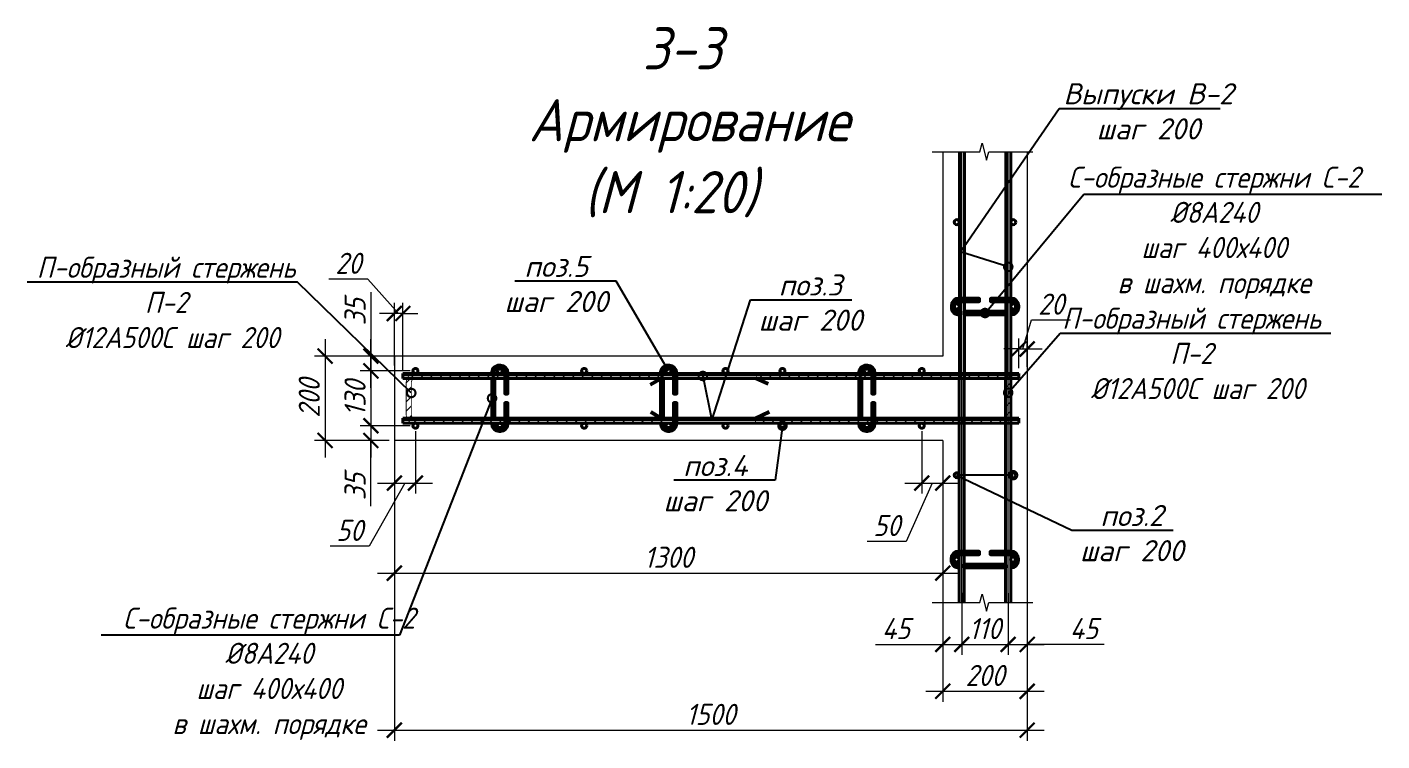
# Model space of a CAD drawing. Header units: millimetres. Extents: x 504091 to 2165846, y 135022 to 442887.
# Drawn here: x 1490231 to 1493443, y 242521 to 244214 of the extents above; entities that cross this region are included whole.
import ezdxf
from ezdxf import colors
from ezdxf.entities.mleader import LeaderData, LeaderLine
from ezdxf.math import Vec2, Vec3

# ---------------------------------------------------------------- set-up
doc = ezdxf.new("R2010")
doc.units = ezdxf.units.MM
doc.layers.get('Defpoints').update_dxf_attribs({"color": 255})
doc.layers.add('!Defpoints', color=255, linetype='Continuous', lineweight=5, plot=False)
doc.layers.add('PDF _Геометрия', color=7, linetype='Continuous')
doc.layers.add('Контур', color=7, linetype='Continuous')
for name, color, linetype, lineweight in [('Аннотация', 7, 'Continuous', 9), ('Арматура 12', 26, 'Continuous', 50), ('КР_Арматура 12', 174, 'Continuous', 40), ('Размер', 7, 'Continuous', 13), ('Размеры КР', 164, 'Continuous', 9)]:
    doc.layers.add(name, color=color, linetype=linetype, lineweight=lineweight)
doc.styles.add('GOST 2.304_new', font='isocpeur.ttf', dxfattribs={"width": 0.9, "oblique": 15})
doc.dimstyles.new('SPDS 1_20', dxfattribs={"dimscale": 20, "dimtxt": 2.5, "dimasz": 1.77, "dimexe": 1.25, "dimexo": 0.625, "dimtad": 1, "dimdec": 0, "dimrnd": 0.001, "dimtxsty": 'GOST 2.304_new', "dimblk": 'ARCHTICK', "dimcen": 2.5, "dimdle": 2, "dimclrt": 256, "dimadec": 0, "dimazin": 2, "dimtfac": 0.75, "dimtdec": 0, "dimtmove": 1, "dimatfit": 3, "dimfxl": 0, "dimtolj": 1, "dimlwd": 9, "dimlwe": 9, "dimarcsym": 0})

# ---------------------------------------------------------------- blocks, each defined once
blk = doc.blocks.new('_DotSmall')
at = {"color": 0, "linetype": 'ByBlock', "lineweight": 35, "const_width": 0.5}
blk.add_lwpolyline([(-0.0625, 0, 1), (0.0625, 0, 1)], format="xyb", close=True, dxfattribs=at)
blk = doc.blocks.new('_ArchTick')
at = {"color": 0, "linetype": 'ByBlock', "const_width": 0.15}
blk.add_lwpolyline([(-0.5, -0.5), (0.5, 0.5)], dxfattribs=at)
blk = doc.blocks.new('*D3997')
at = {"layer": 'Defpoints', "color": 0, "lineweight": 20, "transparency": 16777216}
for p in [(1491046.2, 243433.6), (1491151.9, 243433.6), (1491151.9, 243398.6)]:
    blk.add_point(p, dxfattribs=at)
at = {"layer": 'Контур', "color": 0, "lineweight": 9, "transparency": 16777216}
for p, q in [((1491046.2, 243585.1), (1491046.2, 243433.6)), ((1491046.2, 243358.6), (1491046.2, 243473.6)), ((1491139.4, 243433.6), (1491021.2, 243433.6)), ((1491139.4, 243398.6), (1491021.2, 243398.6))]:
    blk.add_line(p, q, dxfattribs=at)
at = {"layer": 'Контур', "color": 0, "lineweight": 9, "transparency": 16777216, "xscale": 35.4, "yscale": 35.4, "zscale": 35.4}
for p, rotation in [((1491046.2, 243433.6), 90), ((1491046.2, 243398.6), 270)]:
    blk.add_blockref('_ArchTick', p, dxfattribs=dict(at, rotation=rotation))
at = {"layer": 'Контур', "lineweight": 20, "transparency": 16777216, "insert": (1491008.7, 243538.9), "char_height": 50, "attachment_point": 5, "rotation": 90, "style": 'GOST 2.304_new'}
blk.add_mtext('\\A1;35', dxfattribs=at)
blk = doc.blocks.new('*D3998')
at = {"layer": 'Defpoints', "color": 0, "lineweight": 20, "transparency": 16777216}
for p in [(1491151.9, 243268.6), (1491101.9, 243233.6), (1491151.9, 243132.6)]:
    blk.add_point(p, dxfattribs=at)
at = {"layer": 'Контур', "color": 0, "lineweight": 9, "transparency": 16777216}
for p, q in [((1491151.9, 243256.1), (1491151.9, 243107.6)), ((1491101.9, 243221.1), (1491101.9, 243107.6)), ((1491126.9, 243132.6), (1491042.1, 242983)), ((1491061.9, 243132.6), (1491191.9, 243132.6)), ((1491042.1, 242983), (1490949.7, 242983))]:
    blk.add_line(p, q, dxfattribs=at)
at = {"layer": 'Контур', "color": 0, "lineweight": 9, "transparency": 16777216, "xscale": 35.4, "yscale": 35.4, "zscale": 35.4, "rotation": 180}
blk.add_blockref('_ArchTick', (1491101.9, 243132.6), dxfattribs=at)
at = {"layer": 'Контур', "color": 0, "lineweight": 9, "transparency": 16777216, "xscale": 35.4, "yscale": 35.4, "zscale": 35.4}
blk.add_blockref('_ArchTick', (1491151.9, 243132.6), dxfattribs=at)
at = {"layer": 'Контур', "lineweight": 20, "transparency": 16777216, "insert": (1490995.9, 243020.5), "char_height": 50, "attachment_point": 5, "style": 'GOST 2.304_new'}
blk.add_mtext('\\A1;50', dxfattribs=at)
blk = doc.blocks.new('*D3999')
at = {"layer": 'Defpoints', "color": 0, "lineweight": 20, "transparency": 16777216}
for p in [(1491151.9, 243398.6), (1491046.2, 243268.6), (1491151.9, 243268.6)]:
    blk.add_point(p, dxfattribs=at)
at = {"layer": 'Контур', "color": 0, "lineweight": 9, "transparency": 16777216}
for p, q in [((1491046.2, 243438.6), (1491046.2, 243228.6)), ((1491139.4, 243398.6), (1491021.2, 243398.6)), ((1491139.4, 243268.6), (1491021.2, 243268.6))]:
    blk.add_line(p, q, dxfattribs=at)
at = {"layer": 'Контур', "color": 0, "lineweight": 9, "transparency": 16777216, "xscale": 35.4, "yscale": 35.4, "zscale": 35.4}
for p, rotation in [((1491046.2, 243398.6), 90), ((1491046.2, 243268.6), 270)]:
    blk.add_blockref('_ArchTick', p, dxfattribs=dict(at, rotation=rotation))
at = {"layer": 'Контур', "lineweight": 20, "transparency": 16777216, "insert": (1491008.7, 243333.6), "char_height": 50, "attachment_point": 5, "rotation": 90, "style": 'GOST 2.304_new'}
blk.add_mtext('\\A1;130', dxfattribs=at)
blk = doc.blocks.new('*D4000')
at = {"layer": 'Defpoints', "color": 0, "lineweight": 20, "transparency": 16777216}
for p in [(1491151.9, 243268.6), (1491046.2, 243233.6), (1491101.9, 243233.6)]:
    blk.add_point(p, dxfattribs=at)
at = {"layer": 'Контур', "color": 0, "lineweight": 9, "transparency": 16777216}
for p, q in [((1491046.2, 243308.6), (1491046.2, 243193.6)), ((1491139.4, 243268.6), (1491021.2, 243268.6)), ((1491089.4, 243233.6), (1491021.2, 243233.6)), ((1491046.2, 243078), (1491046.2, 243233.6))]:
    blk.add_line(p, q, dxfattribs=at)
at = {"layer": 'Контур', "color": 0, "lineweight": 9, "transparency": 16777216, "xscale": 35.4, "yscale": 35.4, "zscale": 35.4}
for p, rotation in [((1491046.2, 243268.6), 90), ((1491046.2, 243233.6), 270)]:
    blk.add_blockref('_ArchTick', p, dxfattribs=dict(at, rotation=rotation))
at = {"layer": 'Контур', "lineweight": 20, "transparency": 16777216, "insert": (1491008.7, 243124.2), "char_height": 50, "attachment_point": 5, "rotation": 90, "style": 'GOST 2.304_new'}
blk.add_mtext('\\A1;35', dxfattribs=at)
blk = doc.blocks.new('*D4001')
at = {"layer": 'Defpoints', "color": 0, "lineweight": 20, "transparency": 16777216}
for p in [(1491090.6, 243433.6), (1490937.7, 243233.6), (1491089.4, 243233.6)]:
    blk.add_point(p, dxfattribs=at)
at = {"layer": 'Контур', "color": 0, "lineweight": 9, "transparency": 16777216}
for p, q in [((1490937.7, 243473.6), (1490937.7, 243193.6)), ((1491078.1, 243433.6), (1490912.7, 243433.6)), ((1491076.9, 243233.6), (1490912.7, 243233.6))]:
    blk.add_line(p, q, dxfattribs=at)
at = {"layer": 'Контур', "color": 0, "lineweight": 9, "transparency": 16777216, "xscale": 35.4, "yscale": 35.4, "zscale": 35.4}
for p, rotation in [((1490937.7, 243433.6), 90), ((1490937.7, 243233.6), 270)]:
    blk.add_blockref('_ArchTick', p, dxfattribs=dict(at, rotation=rotation))
at = {"layer": 'Контур', "lineweight": 20, "transparency": 16777216, "insert": (1490900.2, 243333.6), "char_height": 50, "attachment_point": 5, "rotation": 90, "style": 'GOST 2.304_new'}
blk.add_mtext('\\A1;200', dxfattribs=at)
blk = doc.blocks.new('*D4002')
at = {"layer": 'Defpoints', "color": 0, "lineweight": 20, "transparency": 16777216}
for p in [(1492601.9, 243450.7), (1492601.9, 243395.8), (1492581.9, 243392.6)]:
    blk.add_point(p, dxfattribs=at)
at = {"layer": 'Контур', "color": 0, "lineweight": 9, "transparency": 16777216}
for p, q in [((1492591.9, 243450.7), (1492612.5, 243519.5)), ((1492612.5, 243519.5), (1492704.9, 243519.5)), ((1492581.9, 243405.1), (1492581.9, 243475.7)), ((1492601.9, 243408.3), (1492601.9, 243475.7)), ((1492581.9, 243450.7), (1492546.5, 243450.7)), ((1492581.9, 243450.7), (1492601.9, 243450.7)), ((1492581.9, 243450.7), (1492601.9, 243450.7)), ((1492601.9, 243450.7), (1492637.3, 243450.7))]:
    blk.add_line(p, q, dxfattribs=at)
at = {"layer": 'Контур', "color": 0, "lineweight": 9, "transparency": 16777216, "xscale": 35.4, "yscale": 35.4, "zscale": 35.4}
blk.add_blockref('_ArchTick', (1492581.9, 243450.7), dxfattribs=at)
at = {"layer": 'Контур', "color": 0, "lineweight": 9, "transparency": 16777216, "xscale": 35.4, "yscale": 35.4, "zscale": 35.4, "rotation": 180}
blk.add_blockref('_ArchTick', (1492601.9, 243450.7), dxfattribs=at)
at = {"layer": 'Контур', "lineweight": 20, "transparency": 16777216, "insert": (1492658.7, 243557), "char_height": 50, "attachment_point": 5, "style": 'GOST 2.304_new'}
blk.add_mtext('\\A1;20', dxfattribs=at)
blk = doc.blocks.new('*D4003')
at = {"layer": 'Defpoints', "color": 0, "lineweight": 20, "transparency": 16777216}
for p in [(1491101.9, 243534.8), (1491101.9, 243398.6), (1491121.9, 243386.6)]:
    blk.add_point(p, dxfattribs=at)
at = {"layer": 'Контур', "color": 0, "lineweight": 9, "transparency": 16777216}
for p, q in [((1491038.9, 243616.3), (1490946.5, 243616.3)), ((1491111.9, 243534.8), (1491038.9, 243616.3)), ((1491101.9, 243411.1), (1491101.9, 243559.8)), ((1491121.9, 243399.1), (1491121.9, 243559.8)), ((1491101.9, 243534.8), (1491066.5, 243534.8)), ((1491121.9, 243534.8), (1491101.9, 243534.8)), ((1491121.9, 243534.8), (1491101.9, 243534.8)), ((1491121.9, 243534.8), (1491157.3, 243534.8))]:
    blk.add_line(p, q, dxfattribs=at)
at = {"layer": 'Контур', "color": 0, "lineweight": 9, "transparency": 16777216, "xscale": 35.4, "yscale": 35.4, "zscale": 35.4}
blk.add_blockref('_ArchTick', (1491101.9, 243534.8), dxfattribs=at)
at = {"layer": 'Контур', "color": 0, "lineweight": 9, "transparency": 16777216, "xscale": 35.4, "yscale": 35.4, "zscale": 35.4, "rotation": 180}
blk.add_blockref('_ArchTick', (1491121.9, 243534.8), dxfattribs=at)
at = {"layer": 'Контур', "lineweight": 20, "transparency": 16777216, "insert": (1490992.7, 243653.8), "char_height": 50, "attachment_point": 5, "style": 'GOST 2.304_new'}
blk.add_mtext('\\A1;20', dxfattribs=at)
blk = doc.blocks.new('*D4004')
at = {"layer": 'Defpoints', "color": 0, "lineweight": 20, "transparency": 16777216}
for p in [(1492351.9, 243268.6), (1492401.9, 243233.6), (1492401.9, 243132.6)]:
    blk.add_point(p, dxfattribs=at)
at = {"layer": 'Контур', "color": 0, "lineweight": 9, "transparency": 16777216}
for p, q in [((1492351.9, 243256.1), (1492351.9, 243107.6)), ((1492401.9, 243221.1), (1492401.9, 243107.6)), ((1492311.9, 243132.6), (1492441.9, 243132.6)), ((1492376.9, 243132.6), (1492315.2, 242994.4)), ((1492315.2, 242994.4), (1492222.8, 242994.4))]:
    blk.add_line(p, q, dxfattribs=at)
at = {"layer": 'Контур', "color": 0, "lineweight": 9, "transparency": 16777216, "xscale": 35.4, "yscale": 35.4, "zscale": 35.4, "rotation": 180}
blk.add_blockref('_ArchTick', (1492351.9, 243132.6), dxfattribs=at)
at = {"layer": 'Контур', "color": 0, "lineweight": 9, "transparency": 16777216, "xscale": 35.4, "yscale": 35.4, "zscale": 35.4}
blk.add_blockref('_ArchTick', (1492401.9, 243132.6), dxfattribs=at)
at = {"layer": 'Контур', "lineweight": 20, "transparency": 16777216, "insert": (1492269, 243031.9), "char_height": 50, "attachment_point": 5, "style": 'GOST 2.304_new'}
blk.add_mtext('\\A1;50', dxfattribs=at)
blk = doc.blocks.new('*D4005')
at = {"layer": 'Defpoints', "color": 0, "lineweight": 20, "transparency": 16777216}
for p in [(1492401.9, 242897.3), (1492446.8, 242884.6), (1492446.8, 242750)]:
    blk.add_point(p, dxfattribs=at)
at = {"layer": 'Контур', "color": 0, "lineweight": 9, "transparency": 16777216}
for p, q in [((1492401.9, 242884.8), (1492401.9, 242725)), ((1492446.8, 242872.1), (1492446.8, 242725)), ((1492242.4, 242750), (1492401.9, 242750)), ((1492361.9, 242750), (1492486.8, 242750))]:
    blk.add_line(p, q, dxfattribs=at)
at = {"layer": 'Контур', "color": 0, "lineweight": 9, "transparency": 16777216, "xscale": 35.4, "yscale": 35.4, "zscale": 35.4, "rotation": 180}
blk.add_blockref('_ArchTick', (1492401.9, 242750), dxfattribs=at)
at = {"layer": 'Контур', "color": 0, "lineweight": 9, "transparency": 16777216, "xscale": 35.4, "yscale": 35.4, "zscale": 35.4}
blk.add_blockref('_ArchTick', (1492446.8, 242750), dxfattribs=at)
at = {"layer": 'Контур', "lineweight": 20, "transparency": 16777216, "insert": (1492290.8, 242787.5), "char_height": 50, "attachment_point": 5, "style": 'GOST 2.304_new'}
blk.add_mtext('\\A1;45', dxfattribs=at)
blk = doc.blocks.new('*D4006')
at = {"layer": 'Defpoints', "color": 0, "lineweight": 20, "transparency": 16777216}
for p in [(1492446.8, 242884.6), (1492556.8, 242884), (1492556.8, 242750)]:
    blk.add_point(p, dxfattribs=at)
at = {"layer": 'Контур', "color": 0, "lineweight": 9, "transparency": 16777216}
for p, q in [((1492446.8, 242872.1), (1492446.8, 242725)), ((1492556.8, 242871.5), (1492556.8, 242725)), ((1492406.8, 242750), (1492596.8, 242750))]:
    blk.add_line(p, q, dxfattribs=at)
at = {"layer": 'Контур', "color": 0, "lineweight": 9, "transparency": 16777216, "xscale": 35.4, "yscale": 35.4, "zscale": 35.4, "rotation": 180}
blk.add_blockref('_ArchTick', (1492446.8, 242750), dxfattribs=at)
at = {"layer": 'Контур', "color": 0, "lineweight": 9, "transparency": 16777216, "xscale": 35.4, "yscale": 35.4, "zscale": 35.4}
blk.add_blockref('_ArchTick', (1492556.8, 242750), dxfattribs=at)
at = {"layer": 'Контур', "lineweight": 20, "transparency": 16777216, "insert": (1492501.8, 242787.5), "char_height": 50, "attachment_point": 5, "style": 'GOST 2.304_new'}
blk.add_mtext('\\A1;110', dxfattribs=at)
blk = doc.blocks.new('*D4007')
at = {"layer": 'Defpoints', "color": 0, "lineweight": 20, "transparency": 16777216}
for p in [(1492556.8, 242884), (1492601.9, 242884), (1492601.9, 242750)]:
    blk.add_point(p, dxfattribs=at)
at = {"layer": 'Контур', "color": 0, "lineweight": 9, "transparency": 16777216}
for p, q in [((1492556.8, 242871.5), (1492556.8, 242725)), ((1492601.9, 242871.5), (1492601.9, 242725)), ((1492516.8, 242750), (1492641.9, 242750)), ((1492784.7, 242750), (1492601.9, 242750))]:
    blk.add_line(p, q, dxfattribs=at)
at = {"layer": 'Контур', "color": 0, "lineweight": 9, "transparency": 16777216, "xscale": 35.4, "yscale": 35.4, "zscale": 35.4, "rotation": 180}
blk.add_blockref('_ArchTick', (1492556.8, 242750), dxfattribs=at)
at = {"layer": 'Контур', "color": 0, "lineweight": 9, "transparency": 16777216, "xscale": 35.4, "yscale": 35.4, "zscale": 35.4}
blk.add_blockref('_ArchTick', (1492601.9, 242750), dxfattribs=at)
at = {"layer": 'Контур', "lineweight": 20, "transparency": 16777216, "insert": (1492736.2, 242787.5), "char_height": 50, "attachment_point": 5, "style": 'GOST 2.304_new'}
blk.add_mtext('\\A1;45', dxfattribs=at)
blk = doc.blocks.new('*D4008')
at = {"layer": 'Defpoints', "color": 0, "lineweight": 20, "transparency": 16777216}
for p in [(1492401.9, 242804.9), (1492601.9, 242798.3), (1492601.9, 242638.9)]:
    blk.add_point(p, dxfattribs=at)
at = {"layer": 'Контур', "color": 0, "lineweight": 9, "transparency": 16777216}
for p, q in [((1492401.9, 242792.4), (1492401.9, 242613.9)), ((1492601.9, 242785.8), (1492601.9, 242613.9)), ((1492361.9, 242638.9), (1492641.9, 242638.9))]:
    blk.add_line(p, q, dxfattribs=at)
at = {"layer": 'Контур', "color": 0, "lineweight": 9, "transparency": 16777216, "xscale": 35.4, "yscale": 35.4, "zscale": 35.4, "rotation": 180}
blk.add_blockref('_ArchTick', (1492401.9, 242638.9), dxfattribs=at)
at = {"layer": 'Контур', "color": 0, "lineweight": 9, "transparency": 16777216, "xscale": 35.4, "yscale": 35.4, "zscale": 35.4}
blk.add_blockref('_ArchTick', (1492601.9, 242638.9), dxfattribs=at)
at = {"layer": 'Контур', "lineweight": 20, "transparency": 16777216, "insert": (1492501.9, 242676.4), "char_height": 50, "attachment_point": 5, "style": 'GOST 2.304_new'}
blk.add_mtext('\\A1;200', dxfattribs=at)
blk = doc.blocks.new('*D4009')
at = {"layer": 'Defpoints', "color": 0, "lineweight": 20, "transparency": 16777216}
for p in [(1491101.9, 243333.6), (1492401.9, 243041.3), (1492401.9, 242919.1)]:
    blk.add_point(p, dxfattribs=at)
at = {"layer": 'Контур', "color": 0, "lineweight": 9, "transparency": 16777216}
for p, q in [((1491101.9, 243321.1), (1491101.9, 242894.1)), ((1492401.9, 243028.8), (1492401.9, 242894.1)), ((1491061.9, 242919.1), (1492441.9, 242919.1))]:
    blk.add_line(p, q, dxfattribs=at)
at = {"layer": 'Контур', "color": 0, "lineweight": 9, "transparency": 16777216, "xscale": 35.4, "yscale": 35.4, "zscale": 35.4, "rotation": 180}
blk.add_blockref('_ArchTick', (1491101.9, 242919.1), dxfattribs=at)
at = {"layer": 'Контур', "color": 0, "lineweight": 9, "transparency": 16777216, "xscale": 35.4, "yscale": 35.4, "zscale": 35.4}
blk.add_blockref('_ArchTick', (1492401.9, 242919.1), dxfattribs=at)
at = {"layer": 'Контур', "lineweight": 20, "transparency": 16777216, "insert": (1491751.9, 242956.6), "char_height": 50, "attachment_point": 5, "style": 'GOST 2.304_new'}
blk.add_mtext('\\A1;1300', dxfattribs=at)
blk = doc.blocks.new('*D4754')
at = {"layer": 'Defpoints', "color": 0, "lineweight": 20, "transparency": 16777216}
for p in [(1491101.9, 243044.4), (1492601.9, 242929.4), (1492601.9, 242546.7)]:
    blk.add_point(p, dxfattribs=at)
at = {"layer": 'Размеры КР', "color": 0, "lineweight": 9, "transparency": 16777216}
for p, q in [((1491101.9, 243031.9), (1491101.9, 242521.7)), ((1492601.9, 242916.9), (1492601.9, 242521.7)), ((1491061.9, 242546.7), (1492641.9, 242546.7))]:
    blk.add_line(p, q, dxfattribs=at)
at = {"layer": 'Размеры КР', "color": 0, "lineweight": 9, "transparency": 16777216, "xscale": 35.4, "yscale": 35.4, "zscale": 35.4, "rotation": 180}
blk.add_blockref('_ArchTick', (1491101.9, 242546.7), dxfattribs=at)
at = {"layer": 'Размеры КР', "color": 0, "lineweight": 9, "transparency": 16777216, "xscale": 35.4, "yscale": 35.4, "zscale": 35.4}
blk.add_blockref('_ArchTick', (1492601.9, 242546.7), dxfattribs=at)
at = {"layer": 'Размеры КР', "lineweight": 20, "transparency": 16777216, "insert": (1491851.9, 242584.2), "char_height": 50, "attachment_point": 5, "style": 'GOST 2.304_new'}
blk.add_mtext('\\A1;1500', dxfattribs=at)

msp = doc.modelspace()

# ---------------------------------------------------------------- hatches: boundary and pattern name
at = {"layer": 'Размер', "lineweight": 13, "transparency": 33554687}
h = msp.add_hatch(dxfattribs=at)
h.set_pattern_fill('ANSI31', color=256, scale=5)
h.set_pattern_definition([(45, (329337.215, 13121.998), (-11.22532015, 11.22532015), [])])
edge = h.paths.add_edge_path()
edge.add_line((1491736.0836, 243393.0779), (1491151.8815, 243392.9509))
edge.add_arc((1491151.8815, 243371.0509), 21.9, 90, 180)
edge.add_line((1491129.9815, 243371.0509), (1491129.9815, 243295.2557))
edge.add_arc((1491151.8815, 243295.2557), 21.9, 180, 270)
edge.add_line((1491151.8815, 243273.3557), (1491736.0836, 243273.3557))
edge.add_line((1491736.0836, 243273.3557), (1491736.0836, 243285.3557))
edge.add_line((1491736.0836, 243285.3557), (1491151.8815, 243285.3557))
edge.add_arc((1491151.8815, 243295.2557), 9.9, 180, 270, ccw=False)
edge.add_line((1491141.9815, 243295.2557), (1491141.9815, 243371.0509))
edge.add_arc((1491151.8815, 243371.0509), 9.9, 90, 180, ccw=False)
edge.add_line((1491151.8815, 243380.9509), (1491736.0836, 243381.0779))
edge.add_line((1491736.0836, 243381.0779), (1491736.0836, 243393.0779))
h = msp.add_hatch(dxfattribs=at)
h.set_pattern_fill('ANSI31', color=256, scale=5)
h.set_pattern_definition([(45, (329557.719, 13122.285), (-11.22532015, 11.22532015), [])])
edge = h.paths.add_edge_path()
edge.add_line((1491958.1297, 243393.3648), (1492542.3318, 243393.2378))
edge.add_arc((1492542.3318, 243371.3378), 21.9, 360, 450, ccw=False)
edge.add_line((1492564.2318, 243371.3378), (1492564.2318, 243295.5426))
edge.add_arc((1492542.3318, 243295.5426), 21.9, 270, 360, ccw=False)
edge.add_line((1492542.3318, 243273.6426), (1491958.1297, 243273.6426))
edge.add_line((1491958.1297, 243273.6426), (1491958.1297, 243285.6426))
edge.add_line((1491958.1297, 243285.6426), (1492542.3318, 243285.6426))
edge.add_arc((1492542.3318, 243295.5426), 9.9, 270, 360)
edge.add_line((1492552.2318, 243295.5426), (1492552.2318, 243371.3378))
edge.add_arc((1492542.3318, 243371.3378), 9.9, 360, 450)
edge.add_line((1492542.3318, 243381.2378), (1491958.1297, 243381.3648))
edge.add_line((1491958.1297, 243381.3648), (1491958.1297, 243393.3648))

# ---------------------------------------------------------------- linework, layer by layer
at = {"layer": '!Defpoints', "lineweight": 15, "ltscale": 100}
for p, q in [((1492556.8191, 242849.0531), (1492557.1312, 243918.305)), ((1492581.8546, 243386.6426), (1491121.8546, 243386.6426)), ((1492581.8546, 243280.6426), (1491121.8546, 243280.6426))]:
    msp.add_line(p, q, dxfattribs=at)
msp.add_lwpolyline([(1492446.8156, 242849.0531), (1492447.1296, 243918.305)], dxfattribs=at)
at = {"layer": 'PDF _Геометрия', "lineweight": 9}
for points in [[(1492376.9549, 243918.305), (1492489.7264, 243918.305), (1492495.0161, 243938.4062), (1492505.8073, 243898.4153), (1492511.0971, 243918.305), (1492615.1621, 243918.305)], [(1492376.9549, 242849.0531), (1492489.7264, 242849.0531), (1492495.0161, 242869.1543), (1492505.8073, 242829.1635), (1492511.0971, 242849.0531), (1492615.1621, 242849.0531)]]:
    msp.add_lwpolyline(points, dxfattribs=at)
at = {"layer": 'Арматура 12', "lineweight": 53, "ltscale": 20}
for p, q in [((1491736.0836, 243381.3557), (1491708.5912, 243365.2804)), ((1491958.1297, 243381.6426), (1491987.8905, 243368.0396)), ((1491736.0836, 243285.3557), (1491710.0955, 243301.1434)), ((1491958.1297, 243285.6426), (1491991.2362, 243301.6934))]:
    msp.add_line(p, q, dxfattribs=at)
for points in [[(1492441.0254, 243538.9963, -0.460305877), (1492429.0254, 243549.3906), (1492429.0254, 243553.2359, -0.414213562), (1492439.5254, 243563.7359), (1492488.441, 243563.7359), (1492488.441, 243569.7359), (1492439.5254, 243569.7359, 0.414213562), (1492423.0254, 243553.2359), (1492423.0254, 243549.3906, 0.441038441), (1492441.0254, 243532.9419, 0.242110317)], [(1492563.0254, 243532.8906), (1492564.5254, 243532.8906, 0.414213562), (1492581.0254, 243549.3906), (1492581.0254, 243553.2359, 0.414213562), (1492564.5254, 243569.7359), (1492515.5955, 243569.7359), (1492515.5955, 243563.7359), (1492564.5254, 243563.7359, -0.414213562), (1492575.0254, 243553.2359), (1492575.0254, 243549.3906, -0.414213562), (1492564.5254, 243538.8906), (1492563.0254, 243538.8906)], [(1491339.5376, 243392.6426, -0.460305877), (1491349.9319, 243404.6426), (1491353.7772, 243404.6426, -0.414213562), (1491364.2772, 243394.1426), (1491364.2772, 243345.227), (1491370.2772, 243345.227), (1491370.2772, 243394.1426, 0.414213562), (1491353.7772, 243410.6426), (1491349.9319, 243410.6426, 0.441038441), (1491333.4832, 243392.6426, 0.242110317)], [(1491739.5376, 243392.6426, -0.460305877), (1491749.9319, 243404.6426), (1491753.7772, 243404.6426, -0.414213562), (1491764.2772, 243394.1426), (1491764.2772, 243345.227), (1491770.2772, 243345.227), (1491770.2772, 243394.1426, 0.414213562), (1491753.7772, 243410.6426), (1491749.9319, 243410.6426, 0.441038441), (1491733.4832, 243392.6426, 0.242110317)], [(1492209.5376, 243392.6426, -0.460305877), (1492219.9319, 243404.6426), (1492223.7772, 243404.6426, -0.414213562), (1492234.2772, 243394.1426), (1492234.2772, 243345.227), (1492240.2772, 243345.227), (1492240.2772, 243394.1426, 0.414213562), (1492223.7772, 243410.6426), (1492219.9319, 243410.6426, 0.441038441), (1492203.4832, 243392.6426, 0.242110317)], [(1491333.4319, 243274.6426), (1491333.4319, 243273.1426, 0.414213562), (1491349.9319, 243256.6426), (1491353.7772, 243256.6426, 0.414213562), (1491370.2772, 243273.1426), (1491370.2772, 243322.0725), (1491364.2772, 243322.0725), (1491364.2772, 243273.1426, -0.414213562), (1491353.7772, 243262.6426), (1491349.9319, 243262.6426, -0.414213562), (1491339.4319, 243273.1426), (1491339.4319, 243274.6426)], [(1491733.4319, 243274.6426), (1491733.4319, 243273.1426, 0.414213562), (1491749.9319, 243256.6426), (1491753.7772, 243256.6426, 0.414213562), (1491770.2772, 243273.1426), (1491770.2772, 243322.0725), (1491764.2772, 243322.0725), (1491764.2772, 243273.1426, -0.414213562), (1491753.7772, 243262.6426), (1491749.9319, 243262.6426, -0.414213562), (1491739.4319, 243273.1426), (1491739.4319, 243274.6426)], [(1492203.4319, 243274.6426), (1492203.4319, 243273.1426, 0.414213562), (1492219.9319, 243256.6426), (1492223.7772, 243256.6426, 0.414213562), (1492240.2772, 243273.1426), (1492240.2772, 243322.0725), (1492234.2772, 243322.0725), (1492234.2772, 243273.1426, -0.414213562), (1492223.7772, 243262.6426), (1492219.9319, 243262.6426, -0.414213562), (1492209.4319, 243273.1426), (1492209.4319, 243274.6426)], [(1492440.4131, 242938.9965, -0.460305877), (1492428.4131, 242949.3908), (1492428.4131, 242953.2361, -0.414213562), (1492438.9131, 242963.7361), (1492487.8288, 242963.7361), (1492487.8288, 242969.7361), (1492438.9131, 242969.7361, 0.414213562), (1492422.4131, 242953.2361), (1492422.4131, 242949.3908, 0.441038441), (1492440.4131, 242932.942, 0.242110317)], [(1492562.4131, 242932.8908), (1492563.9131, 242932.8908, 0.414213562), (1492580.4131, 242949.3908), (1492580.4131, 242953.2361, 0.414213562), (1492563.9131, 242969.7361), (1492514.9832, 242969.7361), (1492514.9832, 242963.7361), (1492563.9131, 242963.7361, -0.414213562), (1492574.4131, 242953.2361), (1492574.4131, 242949.3908, -0.414213562), (1492563.9131, 242938.8908), (1492562.4131, 242938.8908)]]:
    msp.add_lwpolyline(points, format="xyb", dxfattribs=at)
for points in [[(1492551.0254, 243538.8906), (1492453.0254, 243538.8906), (1492453.0254, 243532.8906), (1492551.0254, 243532.8906)], [(1491339.4319, 243286.6426), (1491339.4319, 243380.6426), (1491333.4319, 243380.6426), (1491333.4319, 243286.6426)], [(1491739.4319, 243286.6426), (1491739.4319, 243380.6426), (1491733.4319, 243380.6426), (1491733.4319, 243286.6426)], [(1492209.4319, 243286.6426), (1492209.4319, 243380.6426), (1492203.4319, 243380.6426), (1492203.4319, 243286.6426)], [(1492550.4131, 242938.8908), (1492452.4131, 242938.8908), (1492452.4131, 242932.8908), (1492550.4131, 242932.8908)]]:
    msp.add_lwpolyline(points, close=True, dxfattribs=at)
for points in [[(1491736.0836, 243393.3557, 2, 2, 0), (1491151.8815, 243392.9509, 2, 2, 0.414213562), (1491129.9815, 243371.0509, 2, 2, 0), (1491129.9815, 243295.2557, 2, 2, 0.414213562), (1491151.8815, 243273.3557, 2, 2, 0), (1491736.0836, 243273.3557, 2, 2, 0), (1491736.0836, 243285.3557, 2, 2, 0), (1491151.8815, 243285.3557, 2, 2, -0.414213562), (1491141.9815, 243295.2557, 2, 2, 0), (1491141.9815, 243371.0509, 2, 2, -0.414213562), (1491151.8815, 243380.9509, 2, 2, 0), (1491736.0836, 243381.3557, 0, 0, 0)], [(1491958.1297, 243393.6426, 2, 2, 0), (1492542.3318, 243393.2378, 2, 2, -0.414213562), (1492564.2318, 243371.3378, 2, 2, 0), (1492564.2318, 243295.5426, 2, 2, -0.414213562), (1492542.3318, 243273.6426, 2, 2, 0), (1491958.1297, 243273.6426, 2, 2, 0), (1491958.1297, 243285.6426, 2, 2, 0), (1492542.3318, 243285.6426, 2, 2, 0.414213562), (1492552.2318, 243295.5426, 2, 2, 0), (1492552.2318, 243371.3378, 2, 2, 0.414213562), (1492542.3318, 243381.2378, 2, 2, 0), (1491958.1297, 243381.6426, 0, 0, 0)]]:
    msp.add_lwpolyline(points, format="xyseb", close=True, dxfattribs=at)
at = {"layer": 'Контур', "lineweight": 20}
for p, q in [((1492401.8546, 243918.305), (1492401.8546, 243433.6426)), ((1492601.8546, 243918.305), (1492601.8546, 242849.0531)), ((1491101.8546, 243433.6426), (1491101.8546, 243233.6426)), ((1492401.8546, 243433.6426), (1491101.8546, 243433.6426)), ((1492401.8546, 243233.6426), (1491101.8546, 243233.6426)), ((1492401.8546, 243233.6426), (1492401.8546, 242849.0531))]:
    msp.add_line(p, q, dxfattribs=at)
at = {"layer": 'КР_Арматура 12', "ltscale": 12}
for p, q in [((1492581.8546, 243392.6426), (1491121.8546, 243392.6426)), ((1491121.8546, 243392.6426), (1491121.8546, 243380.6426)), ((1492581.8546, 243380.6426), (1491121.8546, 243380.6426)), ((1492581.8546, 243392.6426), (1492581.8546, 243380.6426)), ((1492581.8546, 243286.6426), (1491121.8546, 243286.6426)), ((1491121.8546, 243286.6426), (1491121.8546, 243274.6426)), ((1492581.8546, 243274.6426), (1491121.8546, 243274.6426)), ((1492581.8546, 243286.6426), (1492581.8546, 243274.6426))]:
    msp.add_line(p, q, dxfattribs=at)
for points in [[(1492440.8156, 242849.0531), (1492441.1296, 243918.305)], [(1492453.1296, 243918.305), (1492452.8156, 242849.0531)], [(1492550.8156, 242849.0531), (1492551.1296, 243918.305)], [(1492563.1296, 243918.305), (1492562.8156, 242849.0531)]]:
    msp.add_lwpolyline(points, dxfattribs=at)
for centre in [(1492435.0254, 243751.3133), (1492569.0254, 243751.3133), (1492435.0254, 243551.3133), (1492569.0254, 243551.3133), (1491151.8546, 243398.6426), (1491351.8546, 243398.6426), (1491551.8546, 243398.6426), (1491751.8546, 243398.6426), (1491886.8546, 243398.6426), (1492021.8546, 243398.6426), (1492221.8546, 243398.6426), (1492351.8546, 243398.6426), (1491151.8546, 243268.6426), (1491351.8546, 243268.6426), (1491551.8546, 243268.6426), (1491751.8546, 243268.6426), (1491886.8546, 243268.6426), (1492021.8546, 243268.6426), (1492221.8546, 243268.6426), (1492351.8546, 243268.6426), (1492434.908, 243151.3135), (1492568.908, 243151.3135), (1492434.4131, 242951.3135), (1492568.4131, 242951.3135)]:
    msp.add_circle(centre, 6, dxfattribs=at)

# ---------------------------------------------------------------- texts
at = {"layer": 'Аннотация', "lineweight": 9, "insert": (1490898.8333, 244213.6337), "char_height": 100, "attachment_point": 1, "line_spacing_factor": 1.022766, "style": 'GOST 2.304_new'}
msp.add_mtext_dynamic_manual_height_columns('\\pi791.54186;3-3\\P\\pi521.54186;Армирование  \\P\\pi652.7277;(М 1:20)', width=1780.878636, gutter_width=1000, heights=[793.4837], dxfattribs=at)

# ---------------------------------------------------------------- dimensions: what is measured, and where the dimension line sits
at = {"layer": 'Контур', "lineweight": 20}
for base, p1, p2, picture, middle in [((1491101.8546, 243534.8064), (1491121.8546, 243386.6426), (1491101.8546, 243398.6426), '*D4003', (1491026.3687, 243616.3301)), ((1491151.8546, 243132.5696), (1491101.8546, 243233.6426), (1491151.8546, 243268.6426), '*D3998', (1491029.6172, 242982.9602)), ((1492401.8546, 243132.5696), (1492351.8546, 243268.6426), (1492401.8546, 243233.6426), '*D4004', (1492302.6946, 242994.4246)), ((1492446.8261, 242750.0327), (1492401.8546, 242897.2662), (1492446.8261, 242884.5842), '*D4005', (1492290.8371, 242732.9382)), ((1492601.8546, 242750.0327), (1492556.8293, 242884.041), (1492601.8546, 242884.041), '*D4007', (1492736.2106, 242756.021))]:
    dim = msp.add_linear_dim(base=base, p1=p1, p2=p2, dimstyle='SPDS 1_20', dxfattribs=at)
    dim.commit()
    dim.dimension.update_dxf_attribs({"geometry": picture, "text_midpoint": middle, "dimtype": 160})
for base, p1, p2, picture, middle in [((1492601.8546, 243450.7041), (1492581.8546, 243392.6426), (1492601.8546, 243395.8333), '*D4002', (1492624.9796, 243556.9541)), ((1492401.8546, 242919.0574), (1491101.8546, 243333.6426), (1492401.8546, 243041.3478), '*D4009', (1491751.8546, 242956.5574)), ((1492556.8293, 242750.0327), (1492446.8261, 242884.5842), (1492556.8293, 242884.041), '*D4006', (1492501.8277, 242787.5327)), ((1492601.8546, 242638.8643), (1492401.8546, 242804.8994), (1492601.8546, 242798.2868), '*D4008', (1492501.8546, 242676.3643))]:
    dim = msp.add_linear_dim(base=base, p1=p1, p2=p2, dimstyle='SPDS 1_20', dxfattribs=at)
    dim.commit()
    dim.dimension.update_dxf_attribs({"geometry": picture, "text_midpoint": middle})
for base, p1, p2, picture, middle in [((1491046.2213, 243433.6426), (1491151.8546, 243398.6426), (1491151.8546, 243433.6426), '*D3997', (1491046.2213, 243538.8761)), ((1491046.2213, 243233.6426), (1491151.8546, 243268.6426), (1491101.8546, 243233.6426), '*D4000', (1491023.9589, 243124.2369))]:
    dim = msp.add_linear_dim(base=base, p1=p1, p2=p2, angle=90, dimstyle='SPDS 1_20', dxfattribs=at)
    dim.commit()
    dim.dimension.update_dxf_attribs({"geometry": picture, "text_midpoint": middle, "dimtype": 160})
for base, p1, p2, picture, middle in [((1490937.717, 243233.6426), (1491090.6064, 243433.6426), (1491089.3546, 243233.6426), '*D4001', (1490900.217, 243333.6426)), ((1491046.2213, 243268.6426), (1491151.8546, 243398.6426), (1491151.8546, 243268.6426), '*D3999', (1491008.7213, 243333.6426))]:
    dim = msp.add_linear_dim(base=base, p1=p1, p2=p2, angle=90, dimstyle='SPDS 1_20', dxfattribs=at)
    dim.commit()
    dim.dimension.update_dxf_attribs({"geometry": picture, "text_midpoint": middle})
at = {"layer": 'Размеры КР', "lineweight": 20}
dim = msp.add_linear_dim(base=(1492601.8546, 242546.6968), p1=(1491101.8546, 243044.4281), p2=(1492601.8546, 242929.4204), dimstyle='SPDS 1_20', dxfattribs=at)
dim.commit()
dim.dimension.update_dxf_attribs({"geometry": '*D4754', "text_midpoint": (1491851.8546, 242584.1968)})

# ---------------------------------------------------------------- leaders
at = {"layer": 'Размер', "ltscale": 20}
ml = msp.add_multileader_mtext('Standard', dxfattribs=at)
ml.set_content('\\A1;{\\W1;Выпуски В-2\\Pшаг 200}', color=256, style='GOST 2.304_new')
ml.set_leader_properties()
ml.set_arrow_properties(name='DOTSMALL')
ml.build(insert=Vec2(0, 0))
ml.multileader.update_dxf_attribs({"text_left_attachment_type": 6, "text_right_attachment_type": 6, "dogleg_length": 4, "arrow_head_size": 40})
ctx = ml.context
ctx.base_point, ctx.char_height, ctx.arrow_head_size, ctx.landing_gap_size, ctx.plane_origin = Vec3(1492685.8708, 244020.9245), 50, 40, 0, Vec3(1448695.8446, 534390.4251)
ctx.left_attachment, ctx.right_attachment, ctx.text_align_type = 6, 6, 1
notes = []
notes.append((ctx, [(1, (1, 1, 0), (1492677.8708, 244020.9245), (1, 0), 8, [(1, [(1492557.0516, 243645.3494), (1492443.7539, 243681.1025)], 0, [])])]))
ctx.mtext.insert, ctx.mtext.rotation, ctx.mtext.width, ctx.mtext.alignment, ctx.mtext.flow_direction = Vec3(1492889.2683, 244080.9245), 6.283185307, 511.854399, 2, 5
ml = msp.add_multileader_mtext('Standard', dxfattribs=at)
ml.set_content('\\A1;С-образные стержни С-2 %%C8А240\\Pшаг 400х400\\Pв шахм. порядке ', color=256, style='GOST 2.304_new')
ml.set_leader_properties()
ml.set_arrow_properties(name='DOTSMALL')
ml.build(insert=Vec2(0, 0))
ml.multileader.update_dxf_attribs({"text_left_attachment_type": 6, "text_right_attachment_type": 6, "arrow_head_size": 40})
ctx = ml.context
ctx.base_point, ctx.char_height, ctx.arrow_head_size, ctx.landing_gap_size, ctx.plane_origin = Vec3(1492744.0727, 243817.957), 50, 40, 0, Vec3(1490196.8872, 274120.8742)
ctx.left_attachment, ctx.right_attachment, ctx.text_align_type = 6, 6, 1
notes.append((ctx, [(1, (1, 1, 0), (1492736.0727, 243817.957), (1, 0), 8, [(1, [(1492502.0254, 243535.8906)], 0, [])])]))
ctx.mtext.insert, ctx.mtext.rotation, ctx.mtext.width, ctx.mtext.alignment, ctx.mtext.flow_direction = Vec3(1493045.015, 243882.957), 6.283185307, 691.770084, 2, 5
ml = msp.add_multileader_mtext('Standard', dxfattribs=at)
ml.set_content('\\A1;П-образный стержень П-2\\P %%C12А500С шаг 200', color=256, style='GOST 2.304_new')
ml.set_leader_properties()
ml.set_arrow_properties(name='DOTSMALL')
ml.build(insert=Vec2(0, 0))
ml.multileader.update_dxf_attribs({"text_left_attachment_type": 6, "text_right_attachment_type": 6, "arrow_head_size": 40})
ctx = ml.context
ctx.base_point, ctx.char_height, ctx.arrow_head_size, ctx.landing_gap_size, ctx.plane_origin = Vec3(1490257.6307, 243609.3433), 50, 40, 0, Vec3(1488211.3149, 273901.1624)
ctx.left_attachment, ctx.right_attachment, ctx.text_align_type = 6, 6, 1
notes.append((ctx, [(0, (1, 1, 0), (1490872.618, 243609.3433), (-1, 0), 8, [(1, [(1491141.9815, 243346.2751)], 0, [])])]))
ctx.mtext.insert, ctx.mtext.rotation, ctx.mtext.width, ctx.mtext.alignment, ctx.mtext.flow_direction = Vec3(1490561.1243, 243669.3433), 6.283185307, 627.027399, 2, 5
ml = msp.add_multileader_mtext('Standard', dxfattribs=at)
ml.set_content('\\A1;{\\W1;поз.5\\Pшаг 200}', color=256, style='GOST 2.304_new')
ml.set_leader_properties()
ml.set_arrow_properties(name='DOTSMALL')
ml.build(insert=Vec2(0, 0))
ml.multileader.update_dxf_attribs({"text_left_attachment_type": 6, "text_right_attachment_type": 6, "dogleg_length": 4, "arrow_head_size": 40})
ctx = ml.context
ctx.base_point, ctx.char_height, ctx.arrow_head_size, ctx.landing_gap_size, ctx.plane_origin = Vec3(1491351.8257, 243611.4706), 50, 40, 0, Vec3(1445624.9661, 534710.5197)
ctx.left_attachment, ctx.right_attachment, ctx.text_align_type = 6, 6, 1
notes.append((ctx, [(0, (1, 1, 0), (1491627.6014, 243611.4706), (-1, 0), 8, [(0, [(1491751.8546, 243398.6426)], 0, [])])]))
ctx.mtext.insert, ctx.mtext.rotation, ctx.mtext.width, ctx.mtext.alignment, ctx.mtext.flow_direction = Vec3(1491485.7136, 243671.4706), 6.283185307, 511.854399, 2, 5
ml = msp.add_multileader_mtext('Standard', dxfattribs=at)
ml.set_content('\\A1;{\\W1;поз.3\\Pшаг 200}', color=256, style='GOST 2.304_new')
ml.set_leader_properties()
ml.set_arrow_properties(name='DOTSMALL')
ml.build(insert=Vec2(0, 0))
ml.multileader.update_dxf_attribs({"text_left_attachment_type": 6, "text_right_attachment_type": 6, "dogleg_length": 4, "arrow_head_size": 40})
ctx = ml.context
ctx.base_point, ctx.char_height, ctx.arrow_head_size, ctx.landing_gap_size, ctx.plane_origin = Vec3(1491954.1897, 243567.326), 50, 40, 0, Vec3(1446306.5733, 534171.6679)
ctx.left_attachment, ctx.right_attachment, ctx.text_align_type = 6, 6, 1
notes.append((ctx, [(1, (1, 1, 0), (1491946.1897, 243567.326), (1, 0), 8, [(0, [(1491833.0172, 243386.6426), (1491854.5873, 243280.6426)], 0, [])])]))
ctx.mtext.insert, ctx.mtext.rotation, ctx.mtext.width, ctx.mtext.alignment, ctx.mtext.flow_direction = Vec3(1492088.0776, 243627.326), 6.283185307, 511.854399, 2, 5
ml = msp.add_multileader_mtext('Standard', dxfattribs=at)
ml.set_content('\\A1;П-образный стержень П-2\\P %%C12А500С шаг 200', color=256, style='GOST 2.304_new')
ml.set_leader_properties()
ml.set_arrow_properties(name='DOTSMALL')
ml.build(insert=Vec2(0, 0))
ml.multileader.update_dxf_attribs({"text_left_attachment_type": 6, "text_right_attachment_type": 6, "arrow_head_size": 40})
ctx = ml.context
ctx.base_point, ctx.char_height, ctx.arrow_head_size, ctx.landing_gap_size, ctx.plane_origin = Vec3(1492688.2275, 243488.4216), 50, 40, 0, Vec3(1490611.9117, 273354.2226)
ctx.left_attachment, ctx.right_attachment, ctx.text_align_type = 6, 6, 1
notes.append((ctx, [(1, (1, 1, 0), (1492680.2275, 243488.4216), (1, 0), 8, [(1, [(1492556.9645, 243346.9925)], 0, [])])]))
ctx.mtext.insert, ctx.mtext.rotation, ctx.mtext.width, ctx.mtext.alignment, ctx.mtext.flow_direction = Vec3(1492991.7212, 243548.4216), 6.283185307, 627.027399, 2, 5
ml = msp.add_multileader_mtext('Standard', dxfattribs=at)
ml.set_content('\\A1;С-образные стержни С-2 %%C8А240\\Pшаг 400х400\\Pв шахм. порядке ', color=256, style='GOST 2.304_new')
ml.set_leader_properties()
ml.set_arrow_properties(name='DOTSMALL')
ml.build(insert=Vec2(0, 0))
ml.multileader.update_dxf_attribs({"text_left_attachment_type": 6, "text_right_attachment_type": 6, "arrow_head_size": 40})
ctx = ml.context
ctx.base_point, ctx.char_height, ctx.arrow_head_size, ctx.landing_gap_size, ctx.plane_origin = Vec3(1490504.0348, 242772.3113), 50, 40, 0, Vec3(1488026.8493, 273075.2286)
ctx.left_attachment, ctx.right_attachment, ctx.text_align_type = 6, 6, 1
notes.append((ctx, [(0, (1, 1, 0), (1491113.9195, 242772.3113), (-1, 0), 8, [(1, [(1491333.4319, 243333.6426)], 0, [])])]))
ctx.mtext.insert, ctx.mtext.rotation, ctx.mtext.width, ctx.mtext.alignment, ctx.mtext.flow_direction = Vec3(1490804.9772, 242837.3113), 6.283185307, 691.770084, 2, 5
ml = msp.add_multileader_mtext('Standard', dxfattribs=at)
ml.set_content('\\A1;{\\W1;поз.4\\Pшаг 200}', color=256, style='GOST 2.304_new')
ml.set_leader_properties()
ml.set_arrow_properties(name='DOTSMALL')
ml.build(insert=Vec2(0, 0))
ml.multileader.update_dxf_attribs({"text_left_attachment_type": 6, "text_right_attachment_type": 6, "dogleg_length": 4, "arrow_head_size": 40})
ctx = ml.context
ctx.base_point, ctx.char_height, ctx.arrow_head_size, ctx.landing_gap_size, ctx.plane_origin = Vec3(1491728.7808, 243139.1611), 50, 40, 0, Vec3(1445663.6929, 534146.8776)
ctx.left_attachment, ctx.right_attachment, ctx.text_align_type = 6, 6, 1
notes.append((ctx, [(0, (1, 1, 0), (1492004.5565, 243139.1611), (-1, 0), 8, [(0, [(1492021.8546, 243268.6426)], 0, [])])]))
ctx.mtext.insert, ctx.mtext.rotation, ctx.mtext.width, ctx.mtext.alignment, ctx.mtext.flow_direction = Vec3(1491862.6687, 243199.1611), 6.283185307, 511.854399, 2, 5
ml = msp.add_multileader_mtext('Standard', dxfattribs=at)
ml.set_content('\\A1;{\\W1;поз.2\\Pшаг 200}', color=256, style='GOST 2.304_new')
ml.set_leader_properties()
ml.set_arrow_properties(name='DOTSMALL')
ml.build(insert=Vec2(0, 0))
ml.multileader.update_dxf_attribs({"text_left_attachment_type": 6, "text_right_attachment_type": 6, "dogleg_length": 4, "arrow_head_size": 40})
ctx = ml.context
ctx.base_point, ctx.char_height, ctx.arrow_head_size, ctx.landing_gap_size, ctx.plane_origin = Vec3(1492715.9455, 243020.7179), 50, 40, 0, Vec3(1447056.3545, 533936.1335)
ctx.left_attachment, ctx.right_attachment, ctx.text_align_type = 6, 6, 1
notes.append((ctx, [(1, (1, 1, 0), (1492707.9455, 243020.7179), (1, 0), 8, [(0, [(1492568.4131, 243151.3135), (1492434.4131, 243151.3135)], 0, [])])]))
ctx.mtext.insert, ctx.mtext.rotation, ctx.mtext.width, ctx.mtext.alignment, ctx.mtext.flow_direction = Vec3(1492849.8333, 243080.7179), 6.283185307, 511.854399, 2, 5
for ctx, leaders in notes:
    for number, flags, end, landing, length, lines in leaders:
        leader = LeaderData()
        leader.index, (leader.has_last_leader_line, leader.has_dogleg_vector, leader.attachment_direction) = number, flags
        leader.last_leader_point, leader.dogleg_vector, leader.dogleg_length = Vec3(end), Vec3(landing), length
        for number, points, colour, breaks in lines:
            line = LeaderLine()
            line.index, line.vertices, line.color, line.breaks = number, Vec3.list(points), colors.encode_raw_color(colour), breaks
            leader.lines.append(line)
        ctx.leaders.append(leader)

doc.saveas('drawing.dxf')
